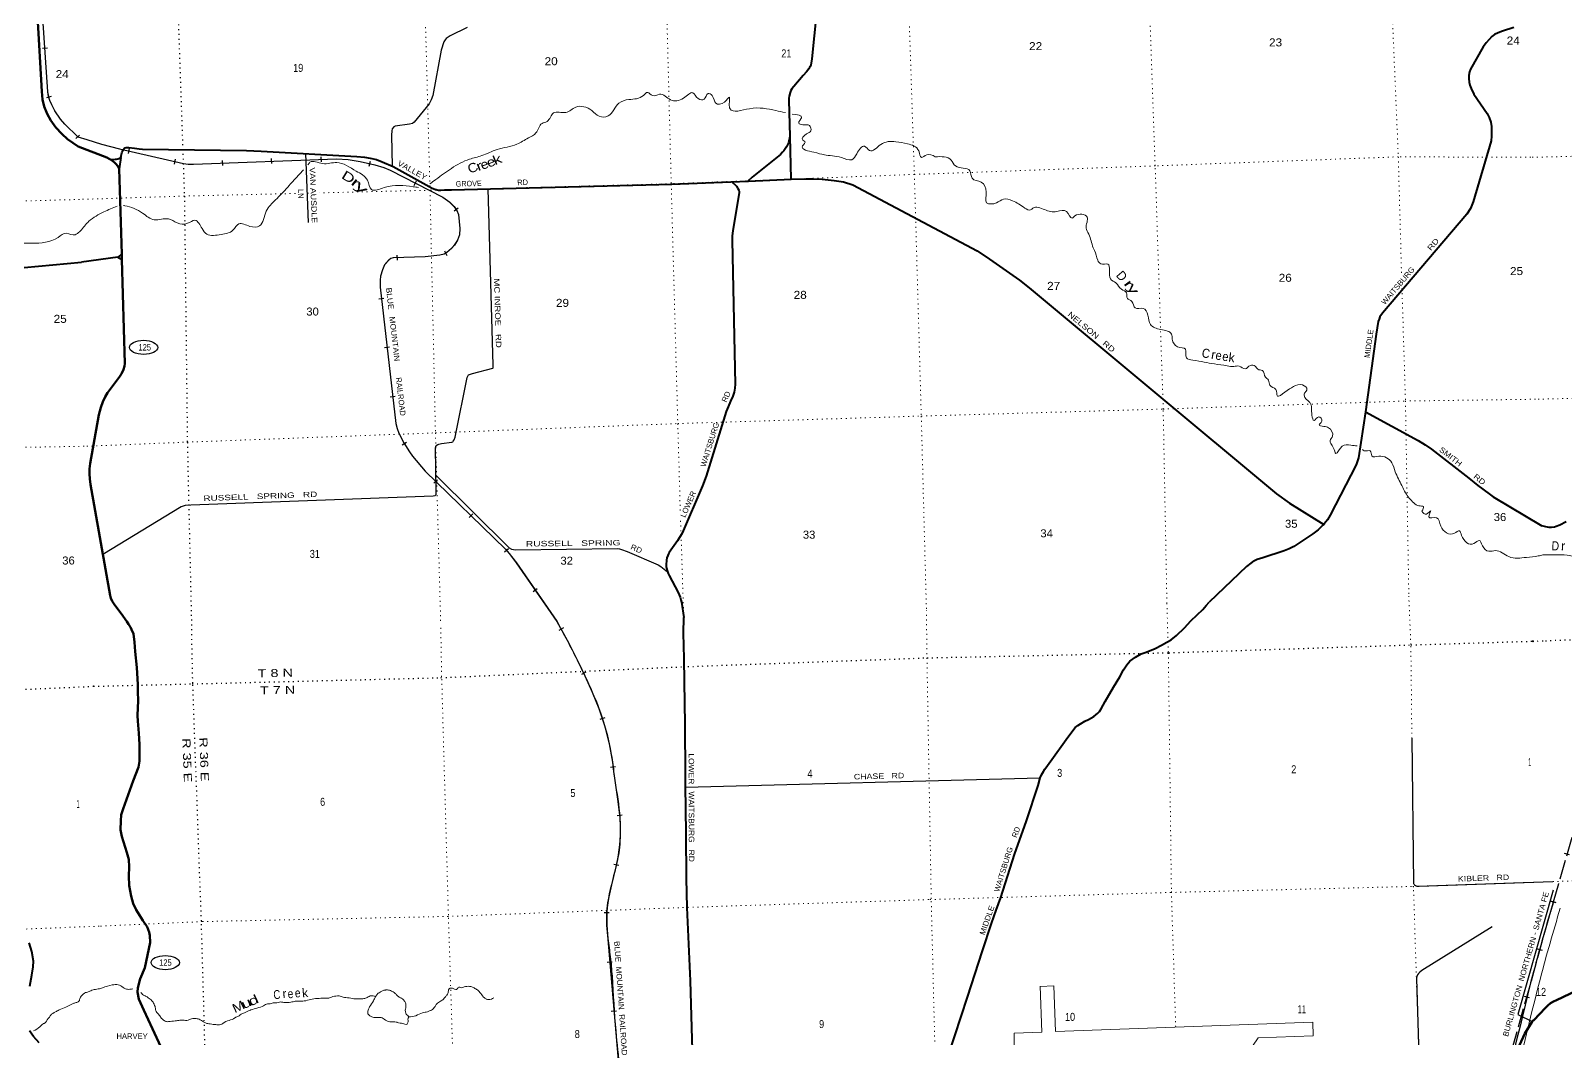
# Model space of a CAD drawing. Header units: feet. Extents: x 505285 to 763886, y -543582 to -353855.
# Drawn here: x 665764 to 699334, y -502692 to -480648 of the extents above; entities that cross this region are included whole.
import ezdxf
from ezdxf.enums import TextEntityAlignment as Align

# ---------------------------------------------------------------- set-up
doc = ezdxf.new("R2010")
doc.units = ezdxf.units.FT
doc.header["$LTSCALE"] = 70
doc.header["$PDMODE"] = 32
doc.header["$PDSIZE"] = 35
doc.linetypes.add('DOTTED', pattern=[1.5, 0.3, -1.2])
doc.linetypes.add('LONG_DASHED', pattern=[7.5, 6, -1.5])
for name, color, linetype, lineweight in [('17', 7, 'Continuous', 25), ('20', 7, 'Continuous', 70), ('23', 7, 'Continuous', 70), ('26', 7, 'Continuous', 40), ('27', 7, 'Continuous', 13), ('29', 7, 'Continuous', 25), ('30', 7, 'Continuous', 13), ('34', 7, 'Continuous', 25), ('36', 7, 'Continuous', 13), ('39', 7, 'Continuous', 13), ('6', 7, 'DOTTED', 25), ('63', 7, 'Continuous', 25), ('7', 7, 'DOTTED', 13)]:
    doc.layers.add(name, color=color, linetype=linetype, lineweight=lineweight)
doc.layers.add('41', color=7, linetype='Continuous')

msp = doc.modelspace()

# ---------------------------------------------------------------- linework, layer by layer
at = {"layer": '17'}
for centre in [(668233.05, -487576.62), (668708.16, -501036.16)]:
    msp.add_ellipse(centre, major_axis=(309.24, -1), ratio=0.500121, dxfattribs=at)
at = {"layer": '20'}
for points in [[(699138.11, -501856.49), (701919, -500541.05), (702078.69, -500455.06), (702611.61, -500019.97), (703065.38, -499498.2), (703645.61, -498873.82), (704130.98, -498325.4), (704488.99, -497941.77), (704907.83, -497484.81), (705309.03, -497050.25), (705662.85, -496656.67), (706014.27, -496241.08), (706169.73, -496066.74), (706253, -495992.05), (707178.3, -495374.5), (707911.29, -494885.31)], [(697547.12, -505637.07), (698301.68, -502948.01), (698333.59, -502841), (698448.68, -502583.84), (698598.16, -502342.05), (698632.61, -502302.65), (698642.64, -502292.05), (698898, -502022.05), (698951.6, -501971.24), (699010.21, -501926.32), (699073.2, -501887.77), (699138.11, -501856.49)]]:
    msp.add_lwpolyline(points, dxfattribs=at)
at = {"layer": '23'}
for points in [[(665915.22, -480330.79), (666004.64, -481979.11), (666025.81, -482151.61), (666061.03, -482306.98), (666123.51, -482469.83), (666205.19, -482612.54), (666316.81, -482765.17), (666447.42, -482905.54), (666572.48, -483018.91), (666800.53, -483180.86)], [(666800.53, -483180.86), (667426.83, -483422.57), (667484, -483452.72), (667496.76, -483461.05)], [(667496.76, -483461.05), (667557.56, -483500.73), (667594.73, -483528.55), (667621.19, -483554.63), (667677.31, -483621.19), (667687.78, -483637.94), (667695.53, -483654.24), (667698.68, -483666.27)], [(667698.68, -483666.27), (667699.9, -483670.94), (667754, -485533.92), (667757.46, -485653.03)], [(667757.46, -485653.03), (667823.55, -487929.1), (667817.62, -487989.94), (667796.83, -488060.65), (667751.1, -488152.16), (667704.48, -488222.55), (667442.41, -488570.97), (667390.47, -488660.67), (667342.66, -488764.67), (667296.93, -488893.62), (667257.09, -489051.56), (667066.76, -490115.36), (667052.71, -490232.02), (667050.1, -490343.1), (667054.79, -490454.56), (667073.89, -490577.54), (667503.57, -493008.12), (667517.28, -493063.76), (667544.3, -493126.16), (667602.83, -493213.93), (667743.56, -493396.26), (667870.02, -493573.03), (667907.02, -493628.46), (667946.51, -493697.09), (667971.46, -493744.93), (668012.93, -493840.35)], [(668611.41, -502875.3), (668426.95, -502485.78), (668238.09, -502078.31), (668128.8, -501833.73), (668103.66, -501683.75), (668107.65, -501585.35), (668157.86, -501393.69), (668259.08, -501146.82), (668374.12, -500596.65), (668372.95, -500442.17), (668353.43, -500370.33), (668308.94, -500254.86), (668217.87, -500116.26), (668070.68, -499882.49), (668007.62, -499741.32), (667960.27, -499583.77), (667921.37, -499349.78), (667909.11, -499143.35), (667920.99, -498940.44), (667911.68, -498780.11), (667868.42, -498626.48), (667755.01, -498279.65), (667731.92, -498131.63), (667733.85, -497932.94), (667743.24, -497804.32), (667786.63, -497670.99), (668008.77, -497062.43), (668118.9, -496761.18), (668144.33, -496632.23), (668144.79, -496459.65), (668140.79, -496265.09), (668131.72, -496018.45), (668106.2, -495752.08), (668103.64, -495627.72), (668117.02, -495302.36), (668107.1, -495111.94), (668109.85, -494953.35), (668082.15, -494580.68), (668050.93, -494232.15), (668032.65, -494025.83), (668012.93, -493840.35)]]:
    msp.add_lwpolyline(points, dxfattribs=at)
at = {"layer": '26'}
for p, q in [((682369.1, -482964.85), (682394.12, -483897.63)), ((667737.93, -483424.2), (667699.9, -483670.94)), ((681469.23, -483937.81), (682401.89, -483897.29)), ((667668.57, -485603.88), (666873.73, -485714.33))]:
    msp.add_line(p, q, dxfattribs=at)
for points in [[(683005.7, -479749.34), (682848.22, -481263.74), (682826.62, -481399.21), (682814.21, -481434.9), (682801.81, -481456.63), (682783.2, -481481.45), (682735.13, -481545.06), (682664.84, -481625.28), (682454.91, -481868.82), (682413.92, -481919.68), (682392.65, -481957.99), (682375.23, -481999.1), (682354.36, -482077.19), (682348.99, -482122.31), (682346.51, -482164.47), (682369.1, -482964.85)], [(698203.99, -480575.05), (697960.64, -480660.55), (697864.51, -480697.29), (697787.38, -480734.52), (697726.24, -480778.18), (697668.81, -480837.78), (697602.87, -480912.28), (697563.1, -480964.3), (697536.92, -481001.67), (697256.48, -481487.17), (697235.92, -481549.76), (697224.22, -481629.58), (697223.16, -481690.25), (697228.29, -481775.11), (697243.36, -481842.43), (697271.02, -481914.8), (697334.2, -482038.13), (697622.22, -482460.08), (697667.74, -482548.04), (697702.44, -482647.27), (697716.67, -482745.99), (697721.12, -482869.93), (697720.92, -482958.84), (697710.93, -483057.02), (697320.76, -484395.47), (697262.51, -484535.02), (697177.56, -484659.71), (695335.81, -486824.42), (695279.93, -486906.2), (695258.66, -486957.28), (695243.29, -487013.24), (695196.77, -487289.51), (694962.05, -488987.33)], [(682369.1, -482964.85), (682337.35, -483101.01), (682326.71, -483130.81), (682299.37, -483186.25), (682271.41, -483232.98), (682241.63, -483273.42), (682212.92, -483306.41), (682168.23, -483353.78), (681543.6, -483849.19), (681450.6, -483937.45)], [(667737.93, -483424.2), (667759.95, -483323.27), (667769.2, -483293.46), (667780.43, -483269.8), (667806.8, -483226.35), (667826.96, -483210.83), (667853.32, -483201.52), (667879.68, -483199.97), (667909.15, -483199.97), (668032.96, -483215.04), (668135.56, -483235.66), (668212.36, -483243.42), (670485.22, -483267.96), (670807.01, -483283.29), (672896.94, -483400.09), (673063.08, -483417.98), (673191.02, -483436.1), (673326.71, -483467.63), (673449.83, -483515.05), (673693.11, -483620.46), (674546.7, -484090.79), (674604.05, -484115.39), (674682.67, -484134.46), (674732.69, -484136.84), (674813.69, -484132.07), (674972.11, -484127.3), (679787.34, -484002.16), (681080.92, -483954.5), (681469.23, -483937.81)], [(667496.76, -483461.05), (667545.89, -483464.15), (667571.47, -483464.15), (667610.24, -483460.27), (667638.14, -483456.44), (667671.5, -483449.41), (667691.66, -483443.2), (667737.93, -483424.2)], [(681101.76, -483953.6), (681189.73, -484034.36), (681204.62, -484051.39), (681233.34, -484098.85), (681255.67, -484138.66), (681264.18, -484168.46), (681263.53, -484198.69)], [(682401.89, -483897.29), (682721.12, -483892.52), (682887.88, -483892.52), (683080.84, -483899.67), (683339.37, -483925.95), (683546.97, -483957.76), (683751.26, -484023.79), (686465.29, -485461.72), (686736.3, -485644.91), (687394.88, -486109.3), (687607.28, -486275.63), (693018.87, -490781.49), (693302.31, -490982.5), (694048.12, -491450.47)], [(681263.53, -484198.69), (681123.83, -485019.46), (681112.09, -485142.25), (681106.23, -485236.85), (681173.41, -488382.2), (681166.32, -488470.18), (681150.84, -488553.48), (681123.78, -488640.46), (681074.63, -488754.02), (681019.54, -488878.85), (680980.88, -488981.04), (680540.04, -490394.91), (680462.07, -490607.54), (680015.28, -491637.72), (679914.3, -491806.63), (679732.82, -492065.64), (679716.29, -492092.99), (679700.68, -492126.95), (679682.32, -492181.19), (679673.93, -492229.65), (679662.39, -492331.29), (679665.79, -492371.39), (679673.62, -492408.49), (679693.34, -492478.89), (679709.19, -492522.85), (679731.13, -492566.03), (679927.65, -492935.65), (679971.9, -493043.27), (679988.92, -493100.74), (680000.47, -493153.14), (680050.31, -493488.93)], [(665620.78, -485827.11), (666873.73, -485714.33)], [(667754, -485533.92), (667668.57, -485603.88), (667757.46, -485653.03)], [(694962.05, -488987.33), (694961.99, -488987.75), (694811.94, -489992.55), (694755.72, -490148.16), (694191.86, -491249.12), (694131.75, -491345.78), (694057.84, -491439.96), (694048.12, -491450.47)], [(694962.05, -488987.33), (696114.88, -489613.19), (696266.21, -489709.31), (696406.14, -489803.99), (697220.97, -490439.92), (697421.2, -490600.48), (697666.06, -490782.2), (697758.09, -490845.19), (698823.16, -491481.45)], [(694048.12, -491450.47), (694031.25, -491468.7), (693925.41, -491567.14), (693810.58, -491659.03), (693394.25, -491929.01), (693290.43, -491983.27), (693181.28, -492025.93), (692720.36, -492180.3), (692594.83, -492219.54), (692532.87, -492246.53), (692486.34, -492274.88), (692452.3, -492296.17), (692360.69, -492372.73), (692360.69, -492372.73), (691542.45, -493147.56)], [(699349.64, -491393.15), (699212.7, -491465.3), (699131.7, -491497.34), (699097.69, -491506.8), (699029.66, -491516.25), (698980.52, -491516.25), (698909.77, -491505.98), (698823.16, -491481.45)], [(685561.48, -503909.42), (686254.26, -501794.42), (686586.42, -500776.33), (686784.78, -500178.34), (686883.12, -499887.38), (686985.79, -499612.39), (687281.43, -498671.28), (687545.12, -497933.49), (687800.06, -497159.76), (687848.79, -496992.21), (687875.58, -496929.47), (687920.17, -496854.31), (687945.2, -496803.64), (688103.36, -496593.72), (688417.3, -496155.9), (688579.18, -495931.88), (688612.44, -495891.07), (688667.71, -495847.8), (688727.15, -495812.48), (688822.27, -495756.36), (688901.75, -495720.63), (689018.64, -495650.03), (689107.49, -495581.99), (689144.72, -495539.1), (689179.69, -495484.2), (689268.64, -495321.86), (689450.85, -495013.14), (689586.58, -494785.63), (689669.72, -494633.44), (689743.6, -494519.56), (689804.11, -494438.06), (689928.72, -494353.26), (690055.66, -494284.45), (690167.18, -494246.05), (690360.04, -494163.87), (690496.97, -494092.86), (690619.99, -494028.15), (690709.17, -493976.17), (690825.52, -493879.49), (691002.59, -493711.34), (691143.93, -493561.97), (691283.52, -493424.69), (691401.47, -493307.91), (691479.93, -493222.03), (691542.45, -493147.56)], [(680392.11, -509092.03), (680396.71, -509051.15), (680411.31, -508980.62), (680305.99, -505106.18), (680274.72, -504067.43), (680230.9, -502709.87), (680194.75, -501432.42), (680123.85, -499828.58), (680112.84, -499192.7), (680098.79, -498211.75), (680089.16, -497152.44), (680088.61, -496929.71), (680084.09, -495826.14), (680064.93, -494889.42), (680058.65, -494385.87), (680045.32, -493832.29), (680050.33, -493489.04)], [(665741.94, -501554.42), (665792.45, -501314.11), (665820.63, -501128.65), (665824.75, -501006.13), (665789.84, -500792.49), (665731.71, -500605.64)], [(665951.84, -502788.06), (665825.17, -502653.46), (665738.86, -502525.66)]]:
    msp.add_lwpolyline(points, dxfattribs=at)
at = {"layer": '29'}
for p, q in [((671772.31, -483337.24), (671836.02, -484841.12)), ((680089.54, -497194.61), (687836.68, -496995.04))]:
    msp.add_line(p, q, dxfattribs=at)
for points in [[(675314.26, -480579.91), (674937.67, -480762.53), (674852.75, -480819.96), (674827.04, -480849.37), (674799.05, -480891.56), (674742.88, -481074.41), (674559.32, -482062.17), (674527.69, -482161.44), (674481.15, -482249.72), (674150.44, -482652.31), (674116.31, -482675.98), (674049.1, -482693.66), (673738.18, -482735.39), (673704.94, -482753.16), (673673.69, -482793.72), (673660.86, -482837.69), (673654.39, -482935.2), (673673.51, -483609.66)], [(667342.91, -492099.29), (669056.73, -491059.3), (669081.77, -491047.8), (669148.55, -491029.9), (669264.2, -491020.07), (674571.56, -490825.14), (674611.24, -490816.74), (674629.61, -490803.87), (674635.08, -490797.03), (674633.83, -490702.47), (674618.23, -489783.21), (674628.7, -489743.56), (674646.21, -489717.95), (674669.11, -489701.29), (674689.31, -489690.27), (674753.67, -489678.43), (674976.43, -489651.47), (674997.84, -489640.65), (675008.86, -489629.63), (675025.02, -489599.67), (675049.26, -489541.42), (675060.01, -489504), (675314.45, -488234.32), (675333, -488188.92), (675342.18, -488177.89), (675386.26, -488159.52), (675426.66, -488148.49), (675873.74, -488032.02), (675881.2, -488021.69), (675883.95, -488005.15), (675883.53, -487965.3), (675770.75, -484106.54)], [(674632.73, -490378.48), (676230.92, -491959.66), (676283.4, -491991), (676365.59, -492007.86), (678601.49, -491979.55), (678644.23, -491985.48), (678691.05, -491994.67), (678808.59, -492038.77), (679492.37, -492334.63), (679547.97, -492369.15), (679695.61, -492486.99)], [(695978.61, -496123.29), (696014.17, -499302.39), (696017.5, -499313.5), (696026.39, -499325.73), (696035.28, -499334.62), (696054.17, -499347.96), (696068.61, -499354.63), (696087.5, -499360.19), (696134.17, -499365.75), (699058, -499265.05)], [(699064.45, -499452.49), (698296.45, -502170.24), (698610.45, -502327.99)], [(697730.34, -500256.39), (696191.95, -501212.06), (696149.1, -501243.3), (696123.06, -501272.08), (696100.84, -501305.43), (696087.5, -501341), (696080.84, -501383.24), (696138.63, -503310.72)]]:
    msp.add_lwpolyline(points, dxfattribs=at)
at = {"layer": '34'}
for p, q in [((666129.6, -481031.46), (666019.24, -481038.98)), ((666215.43, -482088.28), (666108.85, -482117.87)), ((666830.94, -482930.13), (666753.81, -483009.41)), ((667901.72, -483333.11), (667926.9, -483225.41)), ((668908.28, -483565.04), (668933.45, -483457.34)), ((669965.58, -483600.33), (669961.39, -483489.8)), ((671036.92, -483557.07), (671032.73, -483446.54)), ((672122.03, -483518.51), (672117.84, -483407.98)), ((673170.97, -483611.37), (673194.81, -483503.36)), ((674150.76, -484032.95), (674201.63, -483934.73)), ((675027.4, -484587.4), (675116.53, -484521.9)), ((673776.51, -485560.11), (673780.57, -485670.64)), ((674814.23, -485465.31), (674866.67, -485562.69)), ((673379.92, -486511.22), (673489.79, -486498.47)), ((673506.13, -487575.98), (673616, -487563.23)), ((673628.72, -488654.83), (673738.59, -488642.08)), ((673888.63, -489705.99), (673982.58, -489647.6)), ((674585.84, -490550.15), (674662.89, -490470.8)), ((675356.89, -491295.22), (675433.95, -491215.86)), ((676128.67, -492051.62), (676212.54, -491979.51)), ((676754.15, -492914.8), (676845, -492851.71)), ((677416.56, -493713.68), (677319.61, -493766.91)), ((677908.82, -494684.54), (677809.2, -494732.6)), ((678321.87, -495680.81), (678216.79, -495715.31)), ((678555.92, -496749.52), (678446.35, -496764.62)), ((678700.96, -497812.24), (678591.28, -497826.61)), ((678626.54, -498908.14), (678517.97, -498887.01)), ((678419.85, -499948.82), (678309.26, -499946.85)), ((678383, -500445.05), (678903, -506585.05)), ((678486.07, -501025.48), (678375.97, -501036.09)), ((678575.73, -502096.06), (678465.38, -502103.67))]:
    msp.add_line(p, q, dxfattribs=at)
for points in [[(666793.65, -482970.03), (666507.23, -482691.35), (666418.6, -482581.17), (666294.09, -482401.2), (666223.31, -482271.41), (666180.41, -482176.03), (666156.57, -482090.15), (666139.71, -481982.72), (666008.2, -480053.37)], [(666794.67, -482968.46), (666990.01, -483031.62), (667313.07, -483130.14), (667706.99, -483229.43), (669103.02, -483555.68), (669206.4, -483567.86), (669322.57, -483567.48), (672453.33, -483448.69), (672705.96, -483467.77), (672968.08, -483510.68), (673292.12, -483582.19), (673486.75, -483639.25), (673625.82, -483696.67), (674776.55, -484292.61), (674931.53, -484402.34), (675029.32, -484497.81), (675089.01, -484579.03), (675124.64, -484669.75), (675151.99, -484975.09), (675141.54, -485113.69), (675101.6, -485233.91), (675031.75, -485342.95), (674972.67, -485411.64), (674869.51, -485500.51), (674807.34, -485533.99), (674715.77, -485557.69), (674392.28, -485592.15), (673692.27, -485617.83), (673644.91, -485634.06), (673602.27, -485662.51), (673505.36, -485771.79), (673459.64, -485881.33), (673416.75, -486020.43), (673412.06, -486105.04), (673408.31, -486259.61), (673754.53, -489242.51), (673780.08, -489351), (673816.95, -489455.75), (673927.46, -489665.03), (674049.13, -489860.77), (674117.5, -489956.77), (674390.89, -490281.11), (676152.86, -491992.01), (676232.38, -492084.49), (676387.54, -492291.15), (677275.24, -493569.48)], [(677272.84, -493570.58), (677384.07, -493773.17), (677496.58, -493983.13), (677607.35, -494196), (677715.88, -494410.07), (677885.56, -494761.75), (678047.21, -495117.63), (678195.16, -495477.98), (678316.8, -495848.45), (678416.28, -496248.56), (678487.68, -496653.52), (678514.95, -496851.59), (678541.9, -497049.72), (678597.18, -497459.74), (678650.93, -497870.17), (678661.19, -498049.34), (678658.29, -498229.09), (678653.46, -498374.83), (678640.18, -498520.32), (678605.39, -498731.53), (678564.59, -498941.16), (678471.29, -499335.52), (678384.22, -499731.49), (678363.16, -499924.73), (678363.17, -500217.03), (678383.15, -500450.72)]]:
    msp.add_lwpolyline(points, dxfattribs=at)
at = {"layer": '34', "lineweight": 13}
for points in [[(666794.42, -482969.24), (666508.05, -482690.61), (666419.48, -482580.51), (666295.03, -482400.62), (666224.3, -482270.92), (666181.45, -482175.66), (666157.65, -482089.92), (666140.8, -481982.6), (666009.3, -480053.26)], [(666794.33, -482969.51), (666989.68, -483032.67), (667312.77, -483131.2), (667706.73, -483230.5), (669102.83, -483556.77), (669206.34, -483568.96), (669322.59, -483568.58), (672453.31, -483449.79), (672705.83, -483468.86), (672967.87, -483511.76), (673291.85, -483583.26), (673486.38, -483640.29), (673625.36, -483697.67), (674775.98, -484293.55), (674930.82, -484403.19), (675028.49, -484498.53), (675088.04, -484579.57), (675123.56, -484670.01), (675150.89, -484975.1), (675140.45, -485113.47), (675100.6, -485233.43), (675030.87, -485342.29), (674971.89, -485410.86), (674868.88, -485499.6), (674806.94, -485532.96), (674715.57, -485556.6), (674392.2, -485591.05), (673692.07, -485616.74), (673644.42, -485633.07), (673601.54, -485661.67), (673504.42, -485771.2), (673458.6, -485880.96), (673415.66, -486020.23), (673410.96, -486105), (673407.21, -486259.66), (673753.44, -489242.7), (673779.02, -489351.31), (673815.94, -489456.19), (673926.51, -489665.58), (674048.21, -489861.38), (674116.63, -489957.44), (674390.08, -490281.86), (676152.06, -491992.76), (676231.52, -492085.18), (676386.65, -492291.79), (677274.34, -493570.11)]]:
    msp.add_lwpolyline(points, dxfattribs=at)
at = {"layer": '34'}
for points in [[(677270.31, -493563.89), (677497.47, -493982.66), (677716.78, -494409.62), (678048.13, -495117.23), (678317.77, -495848.16), (678488.67, -496653.36), (678542.9, -497049.57), (678651.94, -497870.06), (678659.29, -498229.11), (678641.18, -498520.43), (678565.57, -498941.36), (678385.22, -499731.64), (678389.08, -500508.12), (678441.43, -500910.39), (678480.15, -501332.99), (678560.9, -502535.29), (678645.89, -503356.25), (678678.07, -503752.89), (678764.26, -504926.98), (678823.14, -505746.45), (678861.95, -506173.04), (678893.84, -506555.64), (678907.86, -506946.63), (678876.05, -507155.96), (678857.2, -507312.85), (678806.65, -507488.45), (678603.05, -507926.01), (678458.13, -508095.51), (678195.24, -508379.79), (677962.59, -508573.15), (677283.94, -509020.42), (677116.15, -509150.26), (677000.27, -509269), (676872.87, -509412.07), (676779.69, -509562.45), (676611.06, -509846.8), (676493.79, -509995.67), (676295.46, -510200.38), (675991.84, -510453.38), (675679.33, -510664.43), (675220.68, -510984.81), (674886.58, -511218.37), (674461.44, -511509.98), (674020.35, -511805.93), (673692.88, -512069.46), (673464.93, -512688.1), (673485.07, -513181.27), (673486.91, -513564.46), (673493.97, -513811.11), (673512.19, -514015.39), (673514.1, -514498.9), (673469.35, -514957.28), (673414.37, -515307.53), (673315.08, -515648.64), (673166.88, -515950.63), (672808.86, -516483.63), (672565.35, -516733.4), (672200.22, -517017.75), (671771.61, -517237.2), (671008.35, -517563.82), (670661.09, -517741.47), (669935.53, -518049.27), (669528.24, -518232.17), (669118.57, -518397.06), (668357.42, -518631.35), (667847.58, -518800.31)], [(699071.98, -499705.78), (698637.84, -501235.6), (697567.47, -505103.9), (697529.5, -505209.01), (697484.9, -505382.47), (697447.01, -505491.59), (697285.74, -505844), (697095.59, -506156.87), (696936.61, -506371.08)]]:
    msp.add_spline(points, degree=3, dxfattribs=at)
at = {"layer": '34', "lineweight": 13}
for points in [[(699222.25, -499847.21), (698788.11, -501377.03), (697717.74, -505245.33), (697679.77, -505350.44), (697635.17, -505523.9), (697597.28, -505633.02), (697436.01, -505985.43), (697245.86, -506298.3), (697031.17, -506587.58), (696838.53, -506778.11), (696732.41, -506884.6), (696414.51, -507127.82), (696067.5, -507319.47), (695710.62, -507519.34), (695010.52, -507900.76), (694308.84, -508302.27), (693963.75, -508489.87), (693602.82, -508687.82), (693202.39, -508816.36), (692796.23, -508860.73), (692411.42, -508870.57), (692319.22, -508872.43), (692249.11, -508875.87), (690794.2, -508919.51), (689587.83, -508958.11), (689426.81, -508964.6)], [(667768.89, -511663.38), (667311.74, -511543.24), (666595.78, -511358.95), (666419.97, -511318.3), (666250.63, -511291.49), (666158.45, -511294.36), (665777.39, -511296.23), (665316.5, -511310.64), (663294.03, -511355.78), (662993.39, -511363.17), (662889.26, -511368.44), (662694.69, -511368.5), (662544.34, -511371.2), (662392.96, -511341.82), (662226.52, -511280.81), (662112.9, -511240.22), (661917.59, -511154.04), (660718.32, -510659.86), (660633.13, -510630.42), (660494.88, -510572.56), (660361.86, -510552.63), (660251.26, -510544.06), (660173.3, -510552.52), (659991.4, -510572.25), (659839.88, -510601.06), (659746.08, -510616.04), (659464.81, -510664.97), (659135.33, -510711.38), (659057.82, -510733.88), (658982.05, -510748.28), (658843.13, -510794.77), (658706.79, -510859.22), (658617.96, -510904.14), (657719.81, -511357.59), (657640.93, -511400.18), (657531.43, -511425.68), (657434.07, -511454.8), (657321.98, -511462.32), (656982.87, -511458.9), (656545.91, -511468.56), (656423.42, -511464.37), (656328.34, -511439.25), (656239.02, -511405.94), (656070.38, -511338.99), (655906.21, -511285.95), (655786.12, -511231.53), (655668.87, -511203.09), (655582.45, -511197.77), (655492.54, -511208.61), (655339.27, -511245.51), (655157.21, -511323.44), (655003.48, -511408.51), (654668.54, -511597.56), (654189.56, -511861.35), (653951.26, -511999.23), (653838.52, -512048.9), (653702.45, -512059.18), (653491.6, -512051.74), (653308.54, -512035.41), (652636.49, -511970.19), (652032.77, -511908.84), (651839.51, -511886.82), (651712.62, -511870.72), (651560.47, -511817.31), (651318.67, -511720.56), (650879.61, -511539.7), (650472.67, -511359.85), (647849.78, -510258.33), (647479.55, -510097.39), (647110.94, -509862.17), (646798.13, -509615.17), (645539.74, -508593.27), (645350.5, -508446.72), (645041.68, -508199.59), (644810.16, -508048.35), (644369.74, -507763.22), (643829.07, -507417.03), (643237.39, -507044.35), (642731.18, -506709.12), (642227.27, -506383.85), (642104.01, -506293.41), (641838.29, -506139.24), (641688.78, -506043.61), (641526.93, -505938.34), (641344.48, -505753.46), (641215.73, -505554.85), (641142.71, -505404.66), (641099.3, -505239.49), (641069.97, -505075.88), (641057.4, -504809.42), (641130.42, -504522.21), (641252.64, -504267.56), (641398.5, -504062.34), (641673.09, -503742.71), (642237.52, -503141.11), (643051.33, -502246.77), (643377.85, -501857.29)]]:
    msp.add_spline(points, degree=3, dxfattribs=at)
at = {"layer": '36'}
for p, q in [((687844.1, -501552.54), (687880.89, -502556.51)), ((687845, -501556.05), (688144, -501545.05)), ((688143.9, -501541.56), (688180.68, -502545.42)), ((693811, -502337.24), (688180.68, -502545.42)), ((693811, -502337.24), (693818.85, -502637.16)), ((687880.89, -502556.51), (687273.96, -502578.95)), ((687273.96, -502578.95), (687280.02, -502878.93)), ((692618.18, -502681.56), (688686.05, -508417.09)), ((693818.85, -502637.16), (692618.18, -502681.56))]:
    msp.add_line(p, q, dxfattribs=at)
at = {"layer": '39'}
for points in [[(674497.68, -483997.63), (674626.24, -483903.6), (674966.83, -483659.72), (675362.8, -483458.98), (675632.8, -483381.34), (675965.93, -483248.19), (676400.12, -483131.16), (676650.64, -482995.59), (676817.14, -482883.77), (676949.17, -482676.12), (677058.92, -482633.77), (677199.52, -482448.06), (677471.08, -482436.74), (677687.81, -482319.93), (678035.84, -482391.57), (678201.99, -482521.03), (678393.1, -482513.29), (678632.15, -482233.18), (678851.79, -482154.51), (679167.8, -482063.91), (679260.88, -481997.75), (679363.22, -482068.14), (679519.6, -482038.96), (679760.03, -482158.94), (680047.18, -482125.19), (680249.77, -482006.64), (680367.52, -482133.03), (680496.67, -482144.59), (680580.41, -482024.33), (680667.95, -482064.85), (680748.51, -482236.19), (680941.21, -482210.32), (681047.43, -482103.7), (681044.8, -482248.52), (681061.55, -482360.79), (681484.25, -482354.57), (682063.12, -482395.57), (682273.17, -482437.93)], [(682419.56, -482475.33), (682626.58, -482551.48), (682564.88, -482667.28), (682656.39, -482705.71), (682799.77, -482723.03), (682828.68, -482839.08), (682731.62, -482907.32), (682652.19, -483039.56), (682701.2, -483068.76), (682649.23, -483170.31), (682894.07, -483306.28), (683124.98, -483364.11), (683496.88, -483423.22), (683723.53, -483471.08), (683833.2, -483340.27), (684004.51, -483176.08), (684113.41, -483268.46), (684360, -483136.99), (684686.78, -483076.34), (684947.65, -483123.53), (685188.94, -483279.68), (685250.62, -483419.22), (685364.07, -483362.73), (685548.36, -483407.39)], [(685548.36, -483407.39), (685900.46, -483480.96), (685994.06, -483607.82), (686308.63, -483712.28), (686356.8, -483876.21), (686558.19, -483962.76), (686665.95, -484177.81), (686675.48, -484410.86), (686889.01, -484414.74), (687042.18, -484335.36), (687242.29, -484367.65), (687507.82, -484527.35), (687637.63, -484567.04), (687689.06, -484527.84), (687941.59, -484563.13), (688212.38, -484604.11), (688425.77, -484601.96), (688546.01, -484748.4), (688607.27, -484698.96), (688873.75, -484727.95), (688851.16, -484965.64), (688908.68, -485099.23), (689008.28, -485394.86), (689035.91, -485456.65), (689105.39, -485670.44), (689173.7, -485749.53), (689324.84, -485754.63), (689384.85, -486079.18), (689503.67, -486165.33), (689621.71, -486303.78), (689736.37, -486383.98), (689753.3, -486504.29), (689853.58, -486572.71), (689921.35, -486714.14), (690100.76, -486722.71), (690202.99, -486873.53), (690260.06, -487073.48), (690484.25, -487187.74), (690720.18, -487287.69), (690736.92, -487399.96), (690853.57, -487564.57), (691023.91, -487615.54), (691044.47, -487804.14), (691188.7, -487857.63), (691657.77, -487938.97), (691934.6, -487979.82), (692079.93, -487995.09), (692198.49, -487984.74), (692328.82, -488046.54), (692443.8, -487969.91), (692546.87, -487985.99), (692606.9, -488055.2), (692706.28, -488085.43), (692774, -488224.86), (692838.01, -488291.97), (692870.9, -488405.93), (692999.97, -488499.93), (693035.54, -488641.99), (693196.67, -488558.43), (693389.01, -488432.04), (693583.48, -488396.08), (693682.6, -488500.71), (693639.74, -488561.86), (693619.07, -488624.6), (693745.69, -488784.99), (693790.47, -489061.58), (693837.5, -489177.28), (693940.26, -489094.86), (694004.97, -489192.12), (693946.49, -489273.68), (694047.88, -489303.88), (694155.31, -489333.95), (694244.16, -489515.19), (694188.07, -489612.79), (694258.13, -489766.24), (694315.61, -489897.83), (694448.82, -489740.41), (694645.58, -489716.48), (694777.17, -489729.33)], [(667795.56, -484472.22), (667821.73, -484476.45), (668212.23, -484641.75), (668467.33, -484785.57), (668776.95, -484765.47), (668968.27, -484852.22), (669196.03, -484861.86), (669357.59, -484796.38), (669512.81, -484974.31), (669614.37, -485096.99), (669932.7, -485104.87), (670186.27, -485013.47), (670319.81, -484870.13), (670560.84, -484929.78), (670769.97, -484917.66), (670917.45, -484597.11), (671119.07, -484351.91), (671386.25, -484069.24), (671613.94, -483819.51), (671733.87, -483689.29)], [(671828.36, -483580.26), (671872.05, -483526.06), (672148.38, -483554.66), (672458.07, -483530.83), (672884.19, -483720.38), (673128.53, -483920.71), (673217.85, -484122.04), (673498.73, -484078.37), (674128.6, -484062.08), (674247.25, -484076.33)], [(666849.81, -485033.45), (667038.43, -484817.42), (667363.81, -484612.03), (667656.7, -484484.36)], [(659623.83, -490096.16), (659887.72, -489893.8), (660035.12, -489771.58), (660278.06, -489654.75), (660614.16, -489337.21), (660627.29, -489083.75), (660584.14, -488904.02), (660641.7, -488585.16), (660803.57, -488404.32), (660839.13, -488162.35), (660923.65, -487800.63), (661105.52, -487542.95), (661283.79, -487373.75), (661739.83, -487217.68), (661953.58, -487095.81), (662287.26, -487095.49), (662401.12, -486996.21), (662596.27, -486710.07), (662674.69, -486637.79), (662657.74, -486387.09), (662774.09, -486159.17), (662917.53, -485820.08), (663216.98, -485525.3), (663730.78, -485349.71), (663973.33, -485397.88), (664123.18, -485291.67), (664228.95, -485190.58), (664411.25, -485167.94), (664639.91, -485222.48), (665059.18, -485264.21), (665795.84, -485298), (666363.19, -485169.28), (666547.69, -485080.29), (666737.57, -485113.7), (666830.22, -485047.1), (666849.81, -485033.45)], [(694897.15, -489808.22), (694932.4, -489839.57), (695067.25, -489836.94), (695102.16, -489950.87), (695255.36, -489957.94), (695536.57, -490099.24), (695613.72, -490296.78), (695757.78, -490599.59), (695838.1, -490760.89), (696018.37, -490976.53), (696130.68, -491042.71), (696231.79, -491060.85), (696195.82, -491158.06)], [(696195.82, -491158.06), (696294, -491222.49), (696390.96, -491150.23), (696347.8, -491283.78), (696513.36, -491302.67), (696610.3, -491485.76), (696910, -491642.78), (697015.49, -491590.46), (697064.15, -491690.04), (697334.18, -491869.76), (697449.31, -491799.16), (697520.53, -491916.4), (697660.33, -492038.33), (697802.9, -492021.48), (698098.01, -492154.47), (698485.01, -492171.06), (698742.02, -492139.91), (698843.77, -492116.52)], [(698843.77, -492116.52), (698934.7, -492115.76), (699121.93, -492114.49), (699373.88, -492123.45), (699535.85, -492155.02), (699727.09, -492225.93), (699906.04, -492289.15), (700004.18, -492342.61), (700061.45, -492447.43), (700109.94, -492526.39), (700112.11, -492604.64), (700108.18, -492681.06), (700159.32, -492709.74), (700259.76, -492700.88), (700310.89, -492729.56), (700298.03, -492774.1), (700268.85, -492811.08), (700259.56, -492839.45), (700256.15, -492861.64), (700265.5, -492885.5)], [(667336.98, -501585.67), (667549.5, -501525.55), (667678.14, -501523.56), (667784.3, -501577.24), (667834.78, -501606.69), (667932.16, -501620.42), (668000.23, -501608.36)], [(667336.98, -501585.67), (667293.09, -501600.08), (667183.09, -501622.04), (667077.21, -501649.95), (667003.52, -501681.3), (666965.57, -501691.98), (666868.69, -501773.82), (666845.23, -501808.29), (666820.44, -501880.85), (666776.73, -501905.66), (666704.83, -501924.96), (666533.74, -502010.1), (666386.31, -502070.79), (666306.8, -502114.27), (666197.78, -502190.31), (666162.6, -502243.02), (666146.87, -502261.33), (666058.42, -502365.06), (666036.53, -502375.46), (665965.42, -502438.82), (665828.24, -502531.52)], [(668175.27, -501690.56), (668212.27, -501732.87), (668287.11, -501774.45)], [(668284.14, -501771.43), (668381.04, -501838.7), (668443.83, -501904.28), (668462.26, -501944.2), (668486.82, -501998.11), (668495.5, -502068.22), (668509.87, -502104.17), (668574.8, -502183.76), (668627.61, -502255.46), (668670.1, -502295.16), (668736.59, -502326.62), (668816.77, -502321.86), (668955.05, -502308.53), (669047.2, -502295.63), (669089.33, -502297.24), (669097.36, -502297.17), (669205.65, -502296.15), (669281.57, -502263.35), (669341.72, -502260.78), (669424.03, -502268.03), (669472.35, -502287.63), (669571.18, -502346.86)], [(669571.18, -502346.86), (669637.59, -502370.3), (669689.81, -502377.83), (669756.12, -502391.25), (669816.31, -502392.68), (669862.5, -502398.27), (669918.61, -502393.73), (669966.49, -502365.21), (670102.28, -502299.77), (670228.13, -502244.45), (670254.03, -502226.17), (670298.07, -502215.73), (670347.85, -502177.16), (670395.76, -502152.64), (670569.54, -502074.82), (670587.54, -502068.64), (670713.56, -502031.36), (670859.5, -501979.86), (670947.37, -501938.93), (671005.52, -501936.39), (671045.5, -501921.98), (671147.72, -501913), (671203.74, -501898.44), (671302.09, -501905.54), (671454.5, -501902.1), (671552.61, -501883.13), (671614.78, -501882.55), (671747.1, -501875.29), (671889.22, -501843.89), (672029.43, -501822.52), (672035.44, -501822.47), (672191.8, -501812.98), (672227.95, -501816.65), (672302.06, -501805.93), (672346.03, -501789.48), (672472.18, -501766.24), (672512.29, -501765.87), (672596.79, -501793.15), (672655.03, -501800.63), (672807.66, -501821.25), (672916.06, -501830.26), (672964.15, -501825.8), (673054.39, -501822.95), (673124.36, -501798.24), (673214.28, -501761.3), (673250.4, -501762.96), (673258.42, -501762.89), (673304.68, -501776.49)], [(673306.67, -501774.47), (673259.46, -501875.17), (673176.43, -502006.28), (673141.18, -502098.85), (673135.54, -502139.01), (673151.86, -502168.93), (673196.34, -502206.61), (673228.58, -502222.36), (673308.96, -502239.64), (673355.08, -502237.21), (673405.2, -502234.74), (673453.45, -502246.31), (673495.84, -502275.99), (673620.73, -502332.98), (673767.21, -502339.62), (673783.31, -502345.5), (673901.86, -502368.45), (673946.14, -502384.07), (673996.26, -502381.6), (674006.1, -502361.45), (674019.86, -502331.24), (674015.24, -502265.12), (674025.04, -502240.96), (674030.8, -502212.84), (673988.35, -502177.15), (673967.96, -502141.24), (673957.35, -502079.19), (673966.87, -502022.95), (673959.83, -501912.73), (673927.24, -501858.9), (673866.63, -501811.34), (673858.56, -501807.4), (673794.01, -501767.9), (673745.4, -501716.22), (673713.05, -501688.46), (673632.45, -501649.1), (673548.05, -501631.85), (673524.02, -501636.09), (673457.98, -501652.74), (673406.13, -501685.32), (673366.22, -501707.75), (673322.56, -501758.28), (673300.8, -501790.56)], [(674034.9, -502222.83), (674187.11, -502197.35), (674334.95, -502133.8), (674445.05, -502110.72), (674507.01, -502086.07), (674532.98, -502075.81), (674574.78, -502041.33), (674608.49, -501998.91), (674648.05, -501938.38), (674725.75, -501881.51), (674795.5, -501832.73), (674825.25, -501796.36), (674866.93, -501747.84), (674892.53, -501697.48), (674917.81, -501611.02), (674929.75, -501600.88), (674941.75, -501596.76), (674973.8, -501592.45), (675038.24, -501619.92), (675084.38, -501621.5), (675130.09, -501574.95), (675150.13, -501572.76), (675190.36, -501584.41), (675248.36, -501567.83), (675364.6, -501556.71), (675412.83, -501566.29), (675479.33, -501599.76), (675553.98, -501647.18), (675590.45, -501686.94), (675671.64, -501790.45), (675724.17, -501832.07), (675732.23, -501836.01), (675780.44, -501843.58), (675840.52, -501832.99), (675894.43, -501806.42)]]:
    msp.add_spline(points, degree=3, dxfattribs=at)
at = {"layer": '6'}
for p, q in [((698616.69, -494003.96), (698899, -493994.05)), ((664079.55, -495127.04), (667141.76, -494990.37)), ((667143.77, -494986.71), (667138.87, -494989.31))]:
    msp.add_line(p, q, dxfattribs=at)
for points in [[(668176.87, -448118.41), (668336.64, -452610.2), (668447.03, -457887.93), (668523.99, -463114.04), (668714.27, -468364.07), (668825.61, -473682), (668941.47, -478935.49), (669125.6, -484266.08), (669190.15, -489649.25), (669285.04, -493803.5)], [(698899, -493994.05), (701273.79, -493896.32), (706580.9, -493706.41), (711866.41, -493531.29), (717167.91, -493353.62), (722477.21, -493227.85), (727682.81, -493125.78), (730653.69, -493021.71)], [(669784.12, -510763.36), (669650.23, -505462.11), (669498.17, -500125.79), (669309.57, -494922.57), (669285.04, -493803.5)], [(667138.42, -494990.52), (669297.41, -494937.88), (674738.19, -494802.77), (680035.34, -494562.98), (685374.52, -494368.46), (690659.97, -494256.17), (695957.4, -494086), (698616.69, -494003.96)]]:
    msp.add_lwpolyline(points, dxfattribs=at)
msp.add_point((698616.69, -494003.96), dxfattribs=at)
at = {"layer": '63'}
for p, q in [((699423.97, -498676.61), (699317.75, -498645.74)), ((699120.33, -499721.22), (699014.12, -499690.35)), ((699020.22, -499692.19), (699126.61, -499722.47)), ((698720.87, -500736), (698827.31, -500766.11)), ((698434.43, -501769.55), (698541.02, -501799.07))]:
    msp.add_line(p, q, dxfattribs=at)
at = {"layer": '63', "linetype": 'LONG_DASHED', "lineweight": 13}
msp.add_lwpolyline([(699071.53, -499708.18), (700438.14, -495006.6)], dxfattribs=at)
at = {"layer": '63', "linetype": 'LONG_DASHED'}
for points in [[(699071.95, -499705.52), (700434.26, -495005.26)], [(696889.08, -506436.34), (697141.31, -506088.83), (697239.44, -505929.66), (697340.14, -505731.98), (697443.13, -505501.43), (697885.14, -503960.7), (699071.98, -499705.78)]]:
    msp.add_lwpolyline(points, dxfattribs=at)
at = {"layer": '7'}
for p, q in [((671844.2, -484201.94), (671787.06, -484203.29)), ((680050.31, -493488.93), (679978.53, -491338.81)), ((664199.42, -500359.67), (667293.36, -500237.37))]:
    msp.add_line(p, q, dxfattribs=at)
for points in [[(694560.08, -447338.23), (694784.89, -451914.16), (694880.06, -457143.93), (694993.1, -462363.3), (695198.32, -467649.24), (695308.72, -472926.97), (695458.79, -478179.8), (695680.76, -483407.1), (695750.14, -485962)], [(679973.09, -491147.6), (679919.74, -489271.4), (679774.85, -483982.28), (679638.1, -478697.02), (679469.67, -473434.49), (679253.34, -468104.54), (679110.27, -462807.34), (679031.21, -457577.25), (678858.75, -452314.8), (678676.69, -447811.53)], [(683958.47, -447655.36), (684153.28, -452177.51), (684296.7, -457404.33), (684432.03, -462629.3), (684575.53, -467944.59), (684727.74, -473287.85), (684918.54, -478560), (685094.07, -483782.17), (685245.19, -489079.22), (685358.16, -493331.97)], [(690618.46, -493175.22), (690537.33, -488925.89), (690361.49, -483605.2), (690179.11, -478348.97), (690020.94, -473094.29), (689883.34, -467772.86), (689731.15, -462516.05), (689605.75, -457284.85), (689471.04, -452086.01), (689247.02, -447497.77)], [(673415.99, -447965.88), (673590.63, -452461.63), (673717.95, -457688.77), (673827.91, -462948.41), (674014.1, -468280.96), (674247.34, -473644.77), (674356.98, -478890.34), (674498.91, -484139.31), (674618.06, -489447.03), (674733.76, -493644.92)], [(730326.37, -482564.02), (727384.85, -482637.09), (722146.44, -482748.87), (716813.85, -482877.36), (711529.61, -483006.49), (706198.19, -483177.12), (700939.6, -483359.74), (698579.08, -483418.45)], [(698579.08, -483418.45), (695680.76, -483407.1), (690361.49, -483605.2), (685094.31, -483792.22), (679779.2, -483996.27), (674498.91, -484139.31), (672079.8, -484196.38)], [(666834, -484339.17), (663831.97, -484425.06), (658499.8, -484530.45), (653196.51, -484735.57), (647982.95, -484914.33), (642682.43, -485000.85), (637382.57, -485111.47), (635095.22, -485199.06)], [(671553.55, -484208.8), (669125.6, -484266.08), (666834, -484339.17)], [(695760.23, -486286.16), (695836.99, -488750.29), (695909.99, -493016.34)], [(698739.25, -488709.47), (701086.09, -488653.17), (706399.42, -488410.76), (711699.64, -488277.16), (716987.19, -488121.83), (722310.61, -487953.43), (725602.8, -487870.62)], [(666990.04, -489739.17), (669190.15, -489649.25), (674618.06, -489447.03), (679919.08, -489243.26), (685245.19, -489079.22), (690537.33, -488925.89), (695826.93, -488750.49), (698739.25, -488709.47)], [(660492.46, -489889.52), (663971.58, -489789.53), (666990.04, -489739.17)], [(696296.66, -508459.59), (696178.33, -504613.26), (696012.89, -499386.37), (695954.76, -494079.31), (695909.99, -493016.34)], [(685570.42, -504018.6), (685462.62, -499640.86), (685369.78, -494390.92), (685358.16, -493331.97)], [(690618.46, -493175.22), (690650.4, -494256.18), (690716.55, -499483.94), (690810.77, -502451.1)], [(675378.13, -515199.04), (675233.06, -510555.12), (675069.09, -505325.45), (674900.78, -499997.89), (674753.91, -494780.51), (674733.76, -493644.92)], [(680050.31, -493488.93), (680054.17, -494539.53), (680123.25, -499849.03), (680310.27, -505122.52), (680464.54, -510394.74), (680541.22, -512053.46)], [(699058, -499265.05), (701355.78, -499184.04), (706695.1, -498936.8), (711998.31, -498809.24), (717317.8, -498628.92), (722614.71, -498493.55), (727903.87, -498366.48), (729295.88, -498335.8)], [(667293.36, -500237.37), (669521.14, -500138.88), (674883.15, -500025.88), (680139.7, -499827.02), (685435.89, -499657.16), (690702.24, -499501.4), (695995.66, -499369.19), (699058, -499265.05)]]:
    msp.add_lwpolyline(points, dxfattribs=at)

# ---------------------------------------------------------------- texts
at = {"layer": '17', "width": 0.8}
for p in [(668259.1, -487644.93), (668710.87, -501104.47)]:
    msp.add_text('125', height=140, dxfattribs=at).set_placement(p, align=Align.CENTER)
at = {"layer": '27'}
for s, rotation, width, p in [('VALLEY', 331.145, 1.15, (673777.44, -483586.1)), ('GROVE', 1.3, 0.95, (675062.89, -484058.91)), ('RD', 1.8, 0.85, (676408.49, -484028.5)), ('RD', 49.609, 1.25, (696394.75, -485471.77)), ('WAITSBURG', 49.609, 1.05, (695388.11, -486654.92)), ('NELSON   RD', 320.218, 1.25, (688437.02, -486875.41)), ('SMITH', 322.03, 1.15, (696563.04, -489837.65)), ('RD', 321.275, 1.2, (697312.29, -490423.42)), ('WAITSBURG', 72.643, 1.05, (686948.83, -499499.12)), ('MIDDLE', 70.828, 1.1, (686630.24, -500443.01))]:
    msp.add_text(s, height=120, rotation=rotation, dxfattribs=dict(at, width=width)).set_placement(p)
for s, rotation, p in [('MIDDLE', 82.129, (695053.73, -487813.04)), ('RD', 66.187, (680982.17, -488790.16)), ('WAITSBURG', 72.683, (680527.83, -490198.89)), ('LOWER', 66.554, (680081.11, -491310.01)), ('RD', 70.089, (687333.06, -498314.63)), ('HARVEY', 359.749, (667641.17, -502703.66))]:
    msp.add_text(s, height=120, rotation=rotation, dxfattribs=at).set_placement(p)
at = {"layer": '27', "width": 1.15}
msp.add_text('LOWER   WAITSBURG   RD', height=120.3, rotation=270.138, dxfattribs=at).set_placement((680158.54, -497645.56), align=Align.CENTER)
at = {"layer": '30'}
for s, rotation, width, p in [('VAN AUSDLE', 272.426, 1.2, (671890.19, -484249.38)), ('MC INROE   RD', 271.674, 1.3, (675920.32, -486828.25)), ('RUSSELL   SPRING   RD', 2.103, 1.35, (670789.55, -490894)), ('RUSSELL   SPRING   ', 0.725, 1.4, (677724.74, -491920.03)), ('RD', 336.603, 1.1, (678990.87, -492037.4)), ('CHASE   RD', 1.476, 1.2, (684322.79, -497015.54)), ('KIBLER   RD', 1.973, 1.2, (697547.05, -499246.13))]:
    msp.add_text(s, height=120, rotation=rotation, dxfattribs=dict(at, width=width)).set_placement(p, align=Align.CENTER)
msp.add_text('LN', height=120, rotation=272.426, dxfattribs=at).set_placement((671611.97, -484219.37), align=Align.CENTER)
at = {"layer": '34', "width": 1.15}
msp.add_text('BLUE   MOUNTAIN', height=120, rotation=276.621, dxfattribs=at).set_placement((673535.4, -486276.71))
at = {"layer": '34'}
msp.add_text('RAILROAD', height=120, rotation=276.621, dxfattribs=at).set_placement((673751.16, -488238.91))
at = {"layer": '34', "width": 1.1}
msp.add_text('BLUE  MOUNTAIN  RAILROAD', height=120.3, rotation=273.835, dxfattribs=at).set_placement((678611.77, -501820.64), align=Align.CENTER)
at = {"layer": '41'}
for s, height, rotation, width, p in [('k', 200, 21.743, 1.4, (676005.63, -483558.38)), ('D', 200, 328.648, 1.45, (672662, -483935.92)), ('C', 200, 22.928, 1.15, (675472.92, -483737.37)), ('r', 200, 21.259, 1.4, (675610.96, -483699.09)), ('e', 200, 18.826, 1.15, (675720.63, -483665.32)), ('e', 200, 21.743, 1.25, (675867.54, -483612.98)), ('r', 200, 320.815, 2, (672817.44, -484047.66)), ('y', 200, 316.884, 2.1, (672934.66, -484150.16)), ('r', 200, 305.885, 1.85, (689710.23, -486247.73)), ('y', 200, 302.645, 1.7, (689797.95, -486350.88)), ('C', 200, 349.776, 0.9, (691454.32, -487803.92)), ('r', 200, 350.549, 1.05, (691621.17, -487831.5)), ('e', 200, 351.463, 0.9, (691737.53, -487849.82)), ('e', 200, 351.749, 0.9, (691885.7, -487873.7)), ('u', 195.5, 25.003, 1.5, (670520.49, -502011.51)), ('d', 195.5, 25.003, 1.5, (670676.46, -501948.08)), ('C', 195.5, 5.003, 0.8, (671157.39, -501832.6)), ('e', 195.5, 5.005, 0.85, (671454.79, -501812.87)), ('e', 195.5, 5.006, 0.85, (671611.26, -501796.11)), ('M', 195.5, 25, 1.2, (670347.5, -502087.69))]:
    msp.add_text(s, height=height, rotation=rotation, dxfattribs=dict(at, width=width)).set_placement(p, align=Align.CENTER)
for s, height, rotation, p in [('D', 200, 310.475, (689555.52, -486078.64)), ('k', 200, 353.274, (692024.86, -487896.5)), ('r', 195.5, 5.001, (671323.64, -501811.83)), ('k', 195.5, 5.001, (671773.5, -501795.48))]:
    msp.add_text(s, height=height, rotation=rotation, dxfattribs=at).set_placement(p, align=Align.CENTER)
at = {"layer": '41', "width": 0.85}
msp.add_text('D', height=200, rotation=358.897, dxfattribs=at).set_placement((699032.42, -492015.79))
at = {"layer": '41'}
msp.add_text('r', height=200, rotation=357.946, dxfattribs=at).set_placement((699237.83, -492018.38))
at = {"layer": '6', "width": 1.35}
for s, rotation, p in [('T 8 N', 1.423, (670730.59, -494796.98)), ('T 7 N', 1.423, (670780.8, -495170.77)), ('R 35 E', 272.076, (669082.28, -496128.93)), ('R 36 E', 272.076, (669452.89, -496110.47))]:
    msp.add_text(s, height=175, rotation=rotation, dxfattribs=at).set_placement(p)
at = {"layer": '63', "width": 1.1}
msp.add_text('BURLINGTON  NORTHERN - SANTA FE', height=120.3, rotation=74.103, dxfattribs=at).set_placement((698528.59, -501086.72), align=Align.CENTER)
at = {"layer": '7'}
for s, width, p in [('22', 1.1, (687603.58, -481073.37)), ('23', 1.1, (692852.49, -480991.71)), ('24', 1.1, (698052.42, -480950.85)), ('19', 0.85, (671505.08, -481549.21)), ('20', 1.1, (677005.79, -481403.67)), ('21', 0.85, (682183.93, -481232.55)), ('24', 1.1, (666309.47, -481685.72)), ('26', 1.1, (693063.69, -486141.12)), ('25', 1.1, (698124.09, -485994.35)), ('28', 1.1, (682453.91, -486514.55)), ('27', 1.1, (687997.99, -486318.2)), ('30', 1.05, (671793.6, -486880.11)), ('29', 1.1, (677253.68, -486690.03)), ('25', 1.1, (666266.09, -487039.54)), ('35', 1.05, (693202.26, -491522.69)), ('36', 1.05, (697768.34, -491375.8)), ('33', 1.05, (682655, -491761.13)), ('34', 1.05, (687850.52, -491731.79)), ('31', 0.85, (671869.07, -492181.52)), ('36', 1.05, (666454.04, -492326.59)), ('32', 1.05, (677352.26, -492330.37)), ('4', 0.85, (682754, -496991.05)), ('3', 0.85, (688218.13, -496972.67)), ('2', 0.85, (693338.34, -496893.42)), ('1', 0.4, (698522.27, -496737.2)), ('1', 0.4, (666767.69, -497651.13)), ('6', 0.85, (672094.33, -497605.5)), ('5', 0.85, (677570.27, -497412.72)), ('12', 0.85, (698692.26, -501763.88)), ('10', 0.85, (688389, -502310.66)), ('11', 0.65, (693477.75, -502143.26)), ('8', 0.85, (677664.87, -502686.73)), ('9', 0.85, (683010.01, -502467.89))]:
    msp.add_text(s, height=175, dxfattribs=dict(at, width=width)).set_placement(p)

doc.saveas('drawing.dxf')
